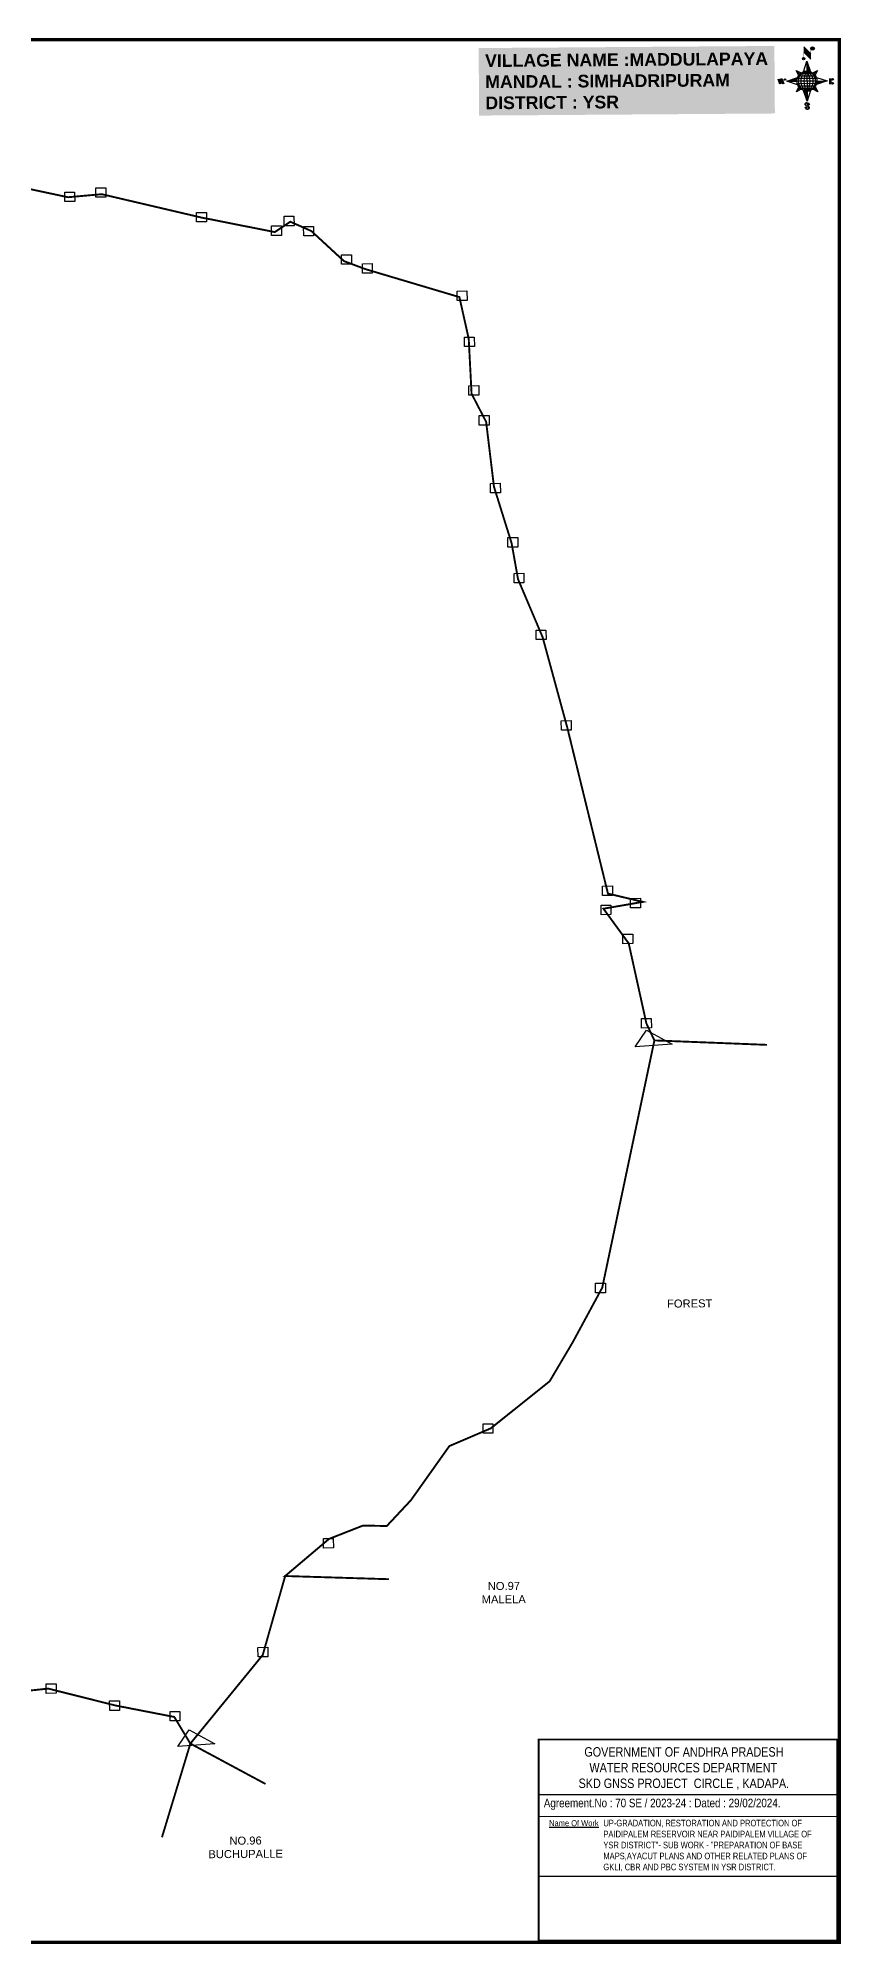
# Model space of a CAD drawing. Header units: inches. Extents: x 200798 to 217883, y 1619867 to 1626420.
# Drawn here: x 204829 to 207365, y 1619972 to 1625994 of the extents above; entities that cross this region are included whole.
import ezdxf

# ---------------------------------------------------------------- set-up
doc = ezdxf.new("R2010")
doc.units = ezdxf.units.IN
doc.header["$LTSCALE"] = 15
doc.header["$MEASUREMENT"] = 0
for name, color, linetype in [('bord', 1, 'Continuous'), ('FRAME 025', 7, 'Continuous'), ('TEXT', 1, 'Continuous'), ('TITLEBLOCK', 7, 'Continuous'), ('VILLAGAE BOUNDRY STONES', 1, 'Continuous'), ('VILLAGE BOUNADRY', 5, 'Continuous'), ('VILLAGE BOUNDRY', 5, 'Continuous')]:
    doc.layers.add(name, color=color, linetype=linetype)
doc.styles.add('ARIALN', font='ARIALN.TTF')
doc.styles.get("Standard").update_dxf_attribs({"font": 'arial.ttf'})
pattern_1 = [(270.375479083, (-2069700.0438, 9073869.3916), (1.91060089915, 0.0125210085), [])]
pattern_2 = [(0.375479083, (-2069700.0438, 9073869.3916), (-0.0125210085, 1.91060089915), [])]

# ---------------------------------------------------------------- blocks, each defined once
blk = doc.blocks.new('*X14')
at = {"color": 0, "linetype": 'Continuous'}
for p, q in [((6321.6, 240.5), (6322.3, 241.2)), ((6321.8, 240.8), (6322.4, 241.4)), ((6322.1, 241.3), (6322.4, 241.6)), ((6321.6, 240.3), (6322.3, 241)), ((6321.6, 240.1), (6322.3, 240.8)), ((6321.6, 239.9), (6322.4, 240.7)), ((6321.6, 239.8), (6322.4, 240.6)), ((6321.6, 239.6), (6322.5, 240.5)), ((6321.6, 239.4), (6322.5, 240.3)), ((6321.6, 239.2), (6322.6, 240.2)), ((6321.7, 239.1), (6322.6, 240.1)), ((6321.8, 239), (6322.7, 240)), ((6321.8, 239), (6322.8, 239.9)), ((6321.9, 238.9), (6322.9, 239.8)), ((6322, 238.8), (6323, 239.7)), ((6322.1, 238.7), (6323.1, 239.6)), ((6322.2, 238.6), (6323.1, 239.6)), ((6322.3, 238.5), (6323.2, 239.5)), ((6322.4, 238.5), (6323.3, 239.4)), ((6322.5, 238.4), (6323.4, 239.3)), ((6322.7, 238.4), (6323.6, 239.3)), ((6322.8, 238.3), (6323.7, 239.2)), ((6322.9, 238.3), (6323.8, 239.1)), ((6323.1, 238.2), (6323.9, 239.1)), ((6323.2, 238.2), (6324, 239)), ((6323.3, 238.2), (6324.2, 239)), ((6323.5, 238.1), (6324.3, 238.9)), ((6323.7, 238.1), (6324.4, 238.9)), ((6323.8, 238.1), (6324.6, 238.8)), ((6324.1, 238.2), (6324.7, 238.8)), ((6324.3, 238.3), (6324.9, 238.8)), ((6324.6, 238.3), (6325.1, 238.8)), ((6324.8, 238.4), (6325.2, 238.8)), ((6325.1, 238.5), (6325.4, 238.8)), ((6325.4, 238.6), (6325.6, 238.8))]:
    blk.add_line(p, q, dxfattribs=at)
blk = doc.blocks.new('*X13')
at = {"color": 0, "linetype": 'Continuous'}
for p, q in [((6324.4, 240.3), (6324.5, 240.4)), ((6324.6, 240.3), (6324.8, 240.5)), ((6324.7, 240.2), (6325, 240.5)), ((6324.8, 240.2), (6325.2, 240.6)), ((6325, 240.1), (6325.5, 240.6)), ((6325.1, 240.1), (6325.6, 240.6)), ((6325.2, 240), (6325.8, 240.6)), ((6325.3, 240), (6326, 240.6)), ((6325.4, 239.9), (6326.1, 240.6)), ((6325.5, 239.8), (6326.2, 240.5)), ((6325.6, 239.8), (6326.3, 240.5)), ((6325.7, 239.7), (6326.5, 240.4)), ((6325.9, 239.6), (6326.6, 240.3)), ((6326, 239.5), (6326.7, 240.3)), ((6326, 239.4), (6326.8, 240.2)), ((6326.1, 239.3), (6327, 240.2)), ((6326.2, 239.3), (6327.1, 240.1)), ((6326.3, 239.2), (6327.1, 240)), ((6326.4, 239.1), (6327.2, 239.9)), ((6326.5, 239), (6327.3, 239.8)), ((6326.5, 238.9), (6327.4, 239.7)), ((6326.6, 238.8), (6327.5, 239.6)), ((6326.7, 238.7), (6327.5, 239.5)), ((6326.8, 238.6), (6327.6, 239.4)), ((6326.8, 238.5), (6327.7, 239.3)), ((6326.8, 236.5), (6327.4, 237)), ((6326.9, 238.3), (6327.8, 239.2)), ((6326.9, 238.2), (6327.9, 239.1)), ((6326.9, 236.8), (6327.6, 237.4)), ((6327, 238.1), (6327.8, 239)), ((6327, 237.9), (6327.8, 238.8)), ((6327, 237.8), (6327.8, 238.6)), ((6327, 237.6), (6327.8, 238.4)), ((6327, 237.4), (6327.8, 238.2)), ((6327, 237.3), (6327.8, 238)), ((6327, 237.1), (6327.8, 237.9))]:
    blk.add_line(p, q, dxfattribs=at)
blk = doc.blocks.new('sy')
at = {"layer": 'bord', "extrusion": (0.000169932, 0.004808, 0.999988)}
h = blk.add_hatch(dxfattribs=at)
h.set_pattern_fill('LINE', color=8, scale=15.285135, angle=0.3755, style=0)
h.set_pattern_definition(pattern_2)
h.paths.add_polyline_path([(-0.2, 22.9, -0.090992), (8, 21.5), (-0.3, 45.9)])
h = blk.add_hatch(dxfattribs=at)
h.set_pattern_fill('LINE', color=8, scale=15.285135, angle=-89.6245, style=0)
h.set_pattern_definition(pattern_1)
h.paths.add_polyline_path([(-22.9, -0.2, -0.090992), (-21.5, 8), (-45.9, -0.3)])
h = blk.add_hatch(dxfattribs=at)
h.set_pattern_fill('LINE', color=8, scale=15.285135, angle=-89.6245, style=0)
h.set_pattern_definition(pattern_1)
h.paths.add_polyline_path([(45.9, 0.3), (22.9, 0.2, -0.090992), (21.5, -8)])
h = blk.add_hatch(dxfattribs=at)
h.set_pattern_fill('LINE', color=8, scale=15.285135, angle=0.3755, style=0)
h.set_pattern_definition(pattern_2)
h.paths.add_polyline_path([(0.2, -22.9, -0.090992), (-8, -21.5), (0.3, -45.9)])
for p, q in [((-8.3, 21.4, -0.1), (-0.3, 45.9, -0.2)), ((-7.3, 78.3, -0.4), (8.9, 62.3, -0.3)), ((-7.3, 66.2, -0.3), (9, 50.2, -0.2)), ((-0.3, 45.9, -0.2), (8, 21.5, -0.1)), ((-0.3, 45.9, -0.2), (-0.2, 22.9, -0.1)), ((-66.6, 5, 0), (-62.8, -6.2, 0)), ((-63.4, 5.1, 0), (-59.5, -6.2, 0)), ((-60.2, 5.1, 0), (-56.3, -6.2, 0)), ((-60.2, 5.1, 0), (-56.9, 5.1, 0)), ((-56.9, 5.1, 0), (-53.1, -6.1, 0)), ((-45.9, -0.3, 0), (-21.5, 8, 0)), ((-24.5, 24.2, -0.1), (-13.3, 18.7, -0.1)), ((-24.5, 24.2, -0.1), (-16.3, 16.1, -0.1)), ((-18.8, 13.1, -0.1), (-24.5, 24.2, -0.1)), ((13.1, 18.8, -0.1), (24.2, 24.5, -0.1)), ((24.2, 24.5, -0.1), (16.1, 16.3, -0.1)), ((24.2, 24.5, -0.1), (18.7, 13.3, -0.1)), ((21.4, 8.3, 0), (45.9, 0.3, 0)), ((45.9, 0.3, 0), (21.5, -8, 0)), ((22.9, 0.2, 0), (45.9, 0.3, 0)), ((51.5, 5.7, 0), (51.6, -6.7, 0)), ((55.1, -6.7, 0), (55, 5.7, 0)), ((-45.9, -0.3, 0), (-22.9, -0.2, 0)), ((-21.4, -8.3, 0), (-45.9, -0.3, 0)), ((-24.2, -24.5, 0.1), (-18.7, -13.3, 0.1)), ((-24.2, -24.5, 0.1), (-16.1, -16.3, 0.1)), ((-13.1, -18.8, 0.1), (-24.2, -24.5, 0.1)), ((0.3, -45.9, 0.2), (-8, -21.5, 0.1)), ((0.2, -22.9, 0.1), (0.3, -45.9, 0.2)), ((8.3, -21.4, 0.1), (0.3, -45.9, 0.2)), ((24.5, -24.2, 0.1), (13.3, -18.7, 0.1)), ((24.5, -24.2, 0.1), (16.3, -16.1, 0.1)), ((18.8, -13.1, 0.1), (24.5, -24.2, 0.1))]:
    blk.add_line(p, q, dxfattribs=at)
at = {"layer": 'bord', "color": 8, "linetype": 'ByBlock', "extrusion": (0.000169932, 0.004808, 0.999988)}
for p, q in [((22.9, 0.2, 0), (-22.9, -0.2, 0)), ((22.2, 5.9, 0), (-22.2, 5.6, 0)), ((19.8, 11.6, -0.1), (-19.9, 11.3, -0.1)), ((15.1, 17.3, -0.1), (-15.3, 17.1, -0.1)), ((-0.2, 22.9, -0.1), (0.2, -22.9, 0.1)), ((22.2, -5.6, 0), (-22.2, -5.9, 0)), ((19.9, -11.3, 0.1), (-19.8, -11.6, 0.1)), ((15.3, -17.1, 0.1), (-15.1, -17.3, 0.1))]:
    blk.add_line(p, q, dxfattribs=at)
at = {"layer": 'bord', "extrusion": (0.000169932, 0.004808, 0.999988)}
for points, const_width in [([(-8.6, 52.2, 1), (-6.6, 50.5, 1)], 2.69), ([(11.3, 75.7, 1), (14.4, 73.1, 1)], 4.03), ([(-50.6, 4.1, 1), (-49.3, 3, 1)], 1.61), ([(57.9, 4.5, 1), (59.3, 3.4, 1)], 1.77), ([(58, -4.4, 1), (59.3, -5.5, 1)], 1.77), ([(-1.6, -61.3, 1), (-3.1, -60.1, 1)], 2), ([(4.4, -53.7, 1), (2.9, -52.5, 1)], 2)]:
    blk.add_lwpolyline(points, format="xyb", close=True, dxfattribs=dict(at, const_width=const_width))
for points, const_width in [([(-7.2, 54.1), (-7.3, 78.3)], 0.291), ([(9, 50.2), (8.8, 74.4)], 0.291), ([(-67.7, 5), (-63.4, 5.1)], 0.116), ([(-59.5, -6.2), (-58.5, 0.3)], 0.116), ([(-53.1, -6.1), (-51.6, 3.5)], 0.116), ([(49.7, 5.7), (58.6, 5.7)], 0.128), ([(55.1, 0.4), (56.8, 0.4)], 0.128), ([(-59.5, -6.2), (-64.4, -6.2)], 0.116), ([(-56.3, -6.2), (-51.5, -6.1)], 0.116), ([(58.7, -6.7), (49.8, -6.8)], 0.128)]:
    blk.add_lwpolyline(points, dxfattribs=dict(at, const_width=const_width))
for points in [[(-3.7, -62.2), (-2.4, -63.4), (-0.4, -63.9), (2.3, -63.8), (4.2, -63.1), (5.5, -61.6), (5.4, -60.2), (4.6, -58.9), (4, -58.4), (2.3, -57.6), (-1.3, -56.6), (-2.8, -55.9), (-3.4, -55.4), (-4.2, -54), (-4.2, -52.1), (-3, -50.7), (-1.2, -50), (1.8, -49.8), (3.8, -50.5), (4.8, -51.6)], [(-1.3, -56.6), (-2.1, -55.5), (-2.4, -54.3), (-2.5, -52.5), (-2.2, -51.6), (-1.4, -50.5), (-0.2, -49.9)], [(2.3, -63.8), (3.3, -62.7), (3.6, -61.4), (3.4, -60.2), (2.6, -58.6), (1.1, -57.3)]]:
    blk.add_lwpolyline(points, dxfattribs=at)
for centre, radius in [((-7.6, 51.3), 2.69), ((12.8, 74.4), 4.03), ((-49.9, 3.5), 1.61), ((0, 0), 22.9), ((58.6, 3.9), 1.77), ((58.6, -4.9), 1.77), ((-2.3, -60.7), 2), ((3.7, -53.1), 2)]:
    blk.add_circle(centre, radius, dxfattribs=at)
at = {"layer": 'bord', "color": 8, "linetype": 'ByBlock', "extrusion": (0.000169932, 0.004808, 0.999988)}
for centre, radius, start, end in [((3.1, 0), 23.1, 98.0037, 262.7474), ((11.2, 0.1), 25.5, 116.3648, 244.3863), ((33.1, 0.2), 40.3, 145.6675, 215.0836), ((-11.2, -0.1), 25.5, 296.3648, 64.3863), ((-33.1, -0.2), 40.3, 325.6675, 35.0836), ((-3.1, 0), 23.1, 278.0037, 82.7474)]:
    blk.add_arc(centre, radius, start, end, dxfattribs=at)
at = {"layer": 'bord', "extrusion": (0.000169932, 0.004808, 0.999988)}
for points in [[(-7.3, 78.3), (8.9, 62.3), (-7.3, 66.2), (9, 50.2)], [(-66.6, 5), (-63.4, 5.1), (-62.8, -6.2), (-59.5, -6.2)], [(-60.2, 5.1), (-56.9, 5.1), (-56.3, -6.2), (-53.1, -6.1)], [(55, 5.7), (55.1, -6.7), (51.5, 5.7), (51.6, -6.7)]]:
    blk.add_solid(points, dxfattribs=at)
at = {"layer": 'bord', "extrusion": (0.000169932, 0.004808, 0.999988), "xscale": 1.444935456737715, "yscale": 1.444935456737715, "zscale": 1.444935456737715, "rotation": 141.1624086003328}
for name, p in [('*X13', (7334.5, -5516.8)), ('*X14', (7337.2, -5520.6))]:
    blk.add_blockref(name, p, dxfattribs=at)

msp = doc.modelspace()

# ---------------------------------------------------------------- linework, layer by layer
at = {"layer": 'FRAME 025', "lineweight": -3}
for points, elevation in [([(206413.3, 1620444.3), (207356.5, 1620444.3)], 0.3), ([(206413.3, 1620375), (207355.1, 1620375.7)], 3.7), ([(206413.1, 1620186.2), (207356.1, 1620185.6)], 4.6)]:
    msp.add_lwpolyline(points, dxfattribs=dict(at, elevation=elevation))
at = {"layer": 'VILLAGAE BOUNDRY STONES'}
for points in [[(204913.3, 1625507.5), (204944.6, 1625507.8), (204944.8, 1625477.8), (204913.5, 1625477.6)], [(205011.7, 1625521.3), (205042.9, 1625521.6), (205043.1, 1625491.6), (205011.9, 1625491.4)], [(205329.8, 1625443.3), (205361.1, 1625443.5), (205361.3, 1625413.5), (205330, 1625413.3)], [(205606.1, 1625431.3), (205637.4, 1625431.5), (205637.6, 1625401.6), (205606.3, 1625401.3)], [(205566.4, 1625400.7), (205597.7, 1625400.9), (205597.9, 1625370.9), (205566.6, 1625370.7)], [(205667.9, 1625398.9), (205699.2, 1625399.2), (205699.4, 1625369.2), (205668.1, 1625369)], [(205787.5, 1625309.6), (205818.8, 1625309.8), (205819, 1625279.9), (205787.7, 1625279.6)], [(205853.4, 1625281.4), (205884.6, 1625281.6), (205884.8, 1625251.6), (205853.6, 1625251.4)], [(206152.7, 1625195), (206183.9, 1625195.2), (206184.2, 1625165.2), (206152.9, 1625165)], [(206175.7, 1625049.6), (206207, 1625049.8), (206207.2, 1625019.8), (206175.9, 1625019.6)], [(206190, 1624895.8), (206221.2, 1624896.1), (206221.5, 1624866.1), (206190.2, 1624865.9)], [(206222.2, 1624801.4), (206253.5, 1624801.6), (206253.7, 1624771.7), (206222.4, 1624771.4)], [(206258, 1624587.3), (206289.2, 1624587.5), (206289.5, 1624557.6), (206258.2, 1624557.3)], [(206313.2, 1624415.9), (206344.5, 1624416.2), (206344.7, 1624386.2), (206313.4, 1624386)], [(206332.5, 1624303), (206363.7, 1624303.2), (206363.9, 1624273.2), (206332.7, 1624273)], [(206402.2, 1624123.3), (206433.4, 1624123.6), (206433.6, 1624093.6), (206402.4, 1624093.4)], [(206481.9, 1623837.2), (206513.1, 1623837.5), (206513.3, 1623807.5), (206482.1, 1623807.3)], [(206612.1, 1623314.7), (206643.4, 1623315), (206643.6, 1623285), (206612.3, 1623284.8)], [(206607.3, 1623254.2), (206638.5, 1623254.4), (206638.7, 1623224.5), (206607.5, 1623224.3)], [(206700.5, 1623275.9), (206731.8, 1623276.1), (206732, 1623246.2), (206700.8, 1623246)], [(206676.3, 1623162.7), (206707.6, 1623162.9), (206707.8, 1623132.9), (206676.6, 1623132.7)], [(206734.8, 1622896.1), (206766.1, 1622896.4), (206766.3, 1622866.4), (206735.1, 1622866.2)], [(206589.9, 1622059.4), (206621.2, 1622059.7), (206621.4, 1622029.7), (206590.2, 1622029.5)], [(206234.6, 1621615.4), (206265.8, 1621615.6), (206266, 1621585.6), (206234.8, 1621585.4)], [(205730.3, 1621253), (205761.6, 1621253.2), (205761.8, 1621223.2), (205730.5, 1621223)], [(205523.7, 1620909.1), (205555, 1620909.3), (205555.2, 1620879.4), (205523.9, 1620879.2)], [(204854.9, 1620793.7), (204886.2, 1620793.9), (204886.4, 1620764), (204855.1, 1620763.7)], [(205055.1, 1620739.6), (205086.4, 1620739.8), (205086.6, 1620709.9), (205055.3, 1620709.7)], [(205245.9, 1620706.6), (205277.1, 1620706.8), (205277.3, 1620676.9), (205246.1, 1620676.6)]]:
    msp.add_lwpolyline(points, close=True, dxfattribs=at)
for points in [[(206714.7, 1622806.3), (206750.9, 1622859.3), (206831.8, 1622815), (206714.7, 1622806.3)], [(205270.5, 1620595.7), (205306.7, 1620648.7), (205387.5, 1620604.3), (205270.5, 1620595.7)]]:
    msp.add_lwpolyline(points, dxfattribs=at)
at = {"layer": 'VILLAGE BOUNADRY', "const_width": 10}
msp.add_lwpolyline([(200803.1, 1625989.3), (207360, 1625989.3), (207360, 1619977), (200803.1, 1619977)], close=True, dxfattribs=at)
at = {"layer": 'VILLAGE BOUNADRY', "color": 5, "const_width": 5.62}
msp.add_lwpolyline([(207353.4, 1619982.3), (206410.4, 1619982.3), (206410.4, 1620618.1), (207353.4, 1620618.1)], close=True, dxfattribs=at)
at = {"layer": 'VILLAGE BOUNDRY', "const_width": 6}
msp.add_lwpolyline([(204452.1, 1625592.2), (204923.8, 1625491.5), (205030.3, 1625501.1), (205343.3, 1625427.7), (205576.8, 1625381.4), (205625.8, 1625414.1), (205692.1, 1625384.8), (205795.1, 1625289.8), (205862.7, 1625264.4), (206160, 1625175.9), (206189.4, 1625044.1), (206198.4, 1624870.7), (206244.4, 1624781.7), (206269.2, 1624576.4), (206324.9, 1624398.1), (206345.2, 1624284.4), (206422.9, 1624101.1), (206500.8, 1623815.3), (206629.2, 1623291), (206739.5, 1623264.8), (206615, 1623243.2), (206694.8, 1623133.7), (206750.6, 1622880.8), (206775.9, 1622827), (207131.3, 1622813), (206775.9, 1622827), (206611.2, 1622045.8), (206518.9, 1621874.9), (206445, 1621749.8), (206259, 1621601.1), (206128.2, 1621545.1), (206006.8, 1621374), (205930.6, 1621292.5), (205855.7, 1621294), (205748, 1621251.7), (205609.6, 1621134.5), (205938, 1621124.4), (205609.6, 1621134.5), (205538.7, 1620884.9), (205310.1, 1620605), (205547.5, 1620477.4), (205310.1, 1620605), (205220.4, 1620309), (205310.1, 1620605), (205259.2, 1620689.2), (205074.1, 1620725.2), (204861.1, 1620778.7), (204505.4, 1620741.1)], dxfattribs=at)

# ---------------------------------------------------------------- block references
at = {"layer": 'VILLAGE BOUNADRY', "xscale": 1.3824, "yscale": 1.3824, "zscale": 1.3824}
msp.add_blockref('sy', (207257.9, 1625858.5, 0.2), dxfattribs=at)

# ---------------------------------------------------------------- texts
at = {"layer": 'TEXT', "width": 63.53, "attachment_point": 1, "rotation": 0.40876}
for s, insert, char_height in [('FOREST', (206815.8, 1622007.9), 25.29), ('\\pi-17.14013;NO.97\\P\\pi-36.65904;MALELA', (206266.5, 1621115.5), 25.289), ('\\pi-17.1315;NO.96 \\P\\pi-83.79596;BUCHUPALLE', (205450.4, 1620310.8), 25.289)]:
    msp.add_mtext(s, dxfattribs=dict(at, insert=insert, char_height=char_height))
at = {"layer": 'TITLEBLOCK', "extrusion": (0.000201441, 0.004807, 0.999988), "style": 'ARIALN'}
msp.add_text('%%UName Of Work', height=18.913, rotation=359.99994, dxfattribs=at).set_placement((206443.4, 1620325.2, 7831.5))
at = {"layer": 'TITLEBLOCK', "extrusion": (0.000201441, 0.004807, 0.999988), "attachment_point": 1, "text_direction": (1, -1e-06, -0.000201), "style": 'ARIALN'}
for s, insert, char_height, width in [('\\pi34.18019;GOVERNMENT OF ANDHRA PRADESH  \\P\\pi50.37781;WATER RESOURCES DEPARTMENT      \\P\\pi15.97184;SKD GNSS PROJECT  CIRCLE , KADAPA.', (206520.4, 1620593.6, -4.3), 29.775, 692.705), ('Agreement.No : 70 SE / 2023-24 : Dated : 29/02/2024.', (206426.7, 1620430.8, -1.2), 27.045, 872.986), ('UP-GRADATION, RESTORATION AND PROTECTION OF PAIDIPALEM RESERVOIR NEAR PAIDIPALEM VILLAGE OF YSR DISTRICT"- SUB WORK - "PREPARATION OF BASE MAPS,AYACUT PLANS AND OTHER RELATED PLANS OF GKLI, CBR AND PBC SYSTEM IN YSR DISTRICT.', (206614.7, 1620364.2, -0.7), 20.804, 671.528)]:
    msp.add_mtext(s, dxfattribs=dict(at, insert=insert, char_height=char_height, width=width))
at = {"layer": 'VILLAGE BOUNADRY', "insert": (206240.9, 1625943), "char_height": 40, "width": 894.234, "attachment_point": 1, "rotation": 0.40876, "bg_fill": 1, "box_fill_scale": 1.5, "bg_fill_color": 254, "bg_fill_transparency": 0}
msp.add_mtext('{\\fArial|b1|i0|c0|p34;\\C1;VILLAGE NAME :\\C5;MADDULAPAYA\\P\\C1;MANDAL : \\C5;SIMHADRIPURAM\\P\\C1;DISTRICT : \\C5;YSR}', dxfattribs=at)

doc.saveas('drawing.dxf')
